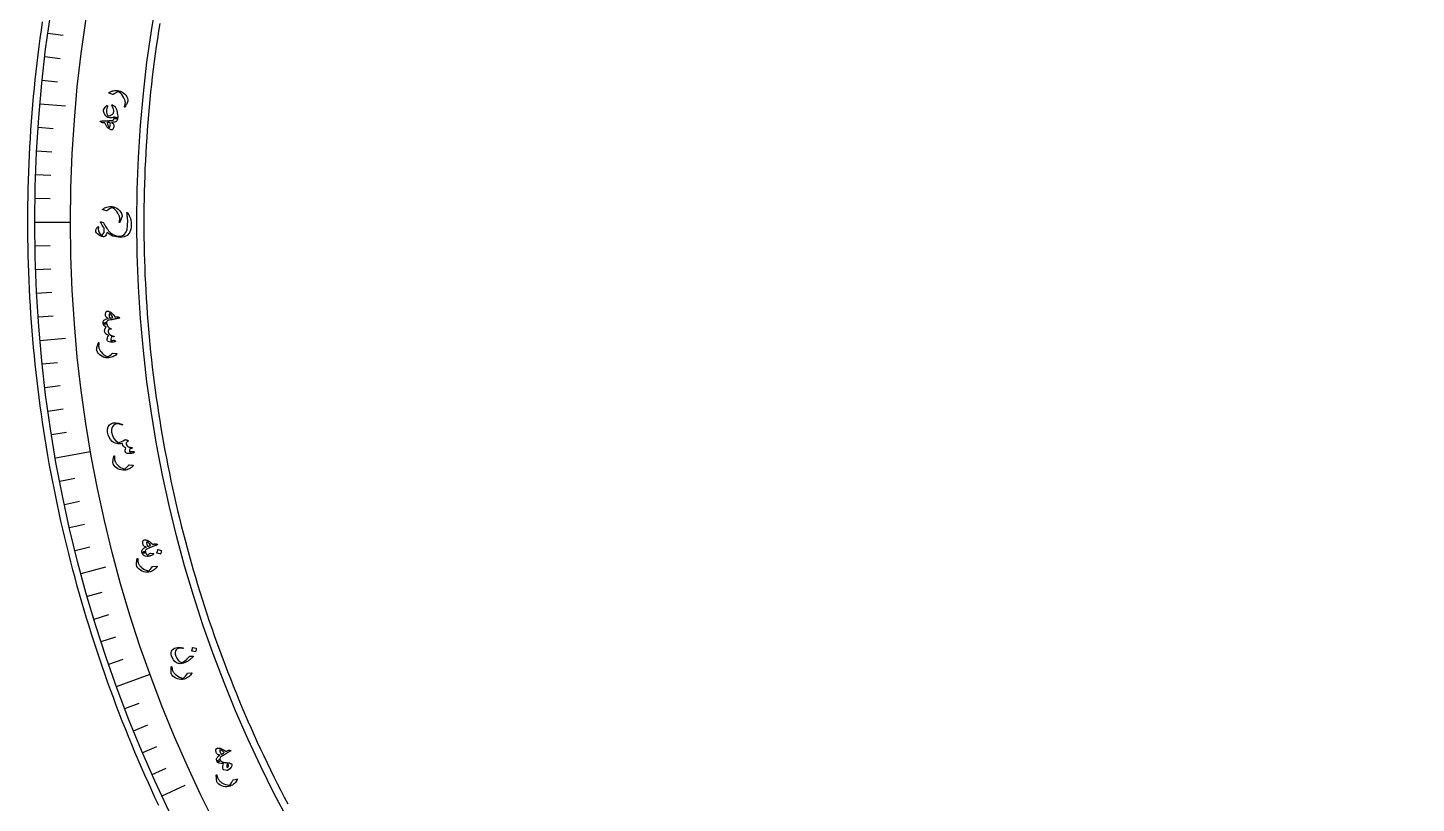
# Model space of a CAD drawing. Header units: millimetres. Extents: x -88 to 88, y -88 to 114.
# Drawn here: x -88 to 1.5, y -37.5 to 12.5 of the extents above; entities that cross this region are included whole.
import ezdxf

# ---------------------------------------------------------------- set-up
doc = ezdxf.new("R2010")
doc.units = ezdxf.units.MM
for name, color, linetype in [('CUT_INNER', 6, 'Continuous'), ('CUT_OUTER', 1, 'Continuous'), ('ENGRAVE', 7, 'Continuous'), ('ENGRAVE_FINE', 8, 'Continuous'), ('TEXT', 5, 'Continuous')]:
    doc.layers.add(name, color=color, linetype=linetype)

msp = doc.modelspace()

# ---------------------------------------------------------------- linework, layer by layer
at = {"layer": 'CUT_INNER'}
msp.add_lwpolyline([(-79.4975, 12.7913), (-79.5745, 12.3032), (-79.6485, 11.8147), (-79.7195, 11.3258), (-79.7875, 10.8364), (-79.8525, 10.3467), (-79.9145, 9.8565), (-79.9734, 9.366), (-80.0294, 8.8751), (-80.0823, 8.3839), (-80.1323, 7.8923), (-80.1792, 7.4005), (-80.2231, 6.9084), (-80.264, 6.416), (-80.3018, 5.9234), (-80.3367, 5.4306), (-80.3685, 4.9375), (-80.3973, 4.4443), (-80.423, 3.9509), (-80.4457, 3.4574), (-80.4654, 2.9637), (-80.4821, 2.4699), (-80.4957, 1.9761), (-80.5064, 1.4821), (-80.5139, 0.9881), (-80.5185, 0.4941), (-80.52, 0), (-80.5185, -0.4941), (-80.5139, -0.9881), (-80.5064, -1.4821), (-80.4957, -1.9761), (-80.4821, -2.4699), (-80.4654, -2.9637), (-80.4457, -3.4574), (-80.423, -3.9509), (-80.3973, -4.4443), (-80.3685, -4.9375), (-80.3367, -5.4306), (-80.3018, -5.9234), (-80.264, -6.416), (-80.2231, -6.9084), (-80.1792, -7.4005), (-80.1323, -7.8923), (-80.0823, -8.3839), (-80.0294, -8.8751), (-79.9734, -9.366), (-79.9145, -9.8565), (-79.8525, -10.3467), (-79.7875, -10.8364), (-79.7195, -11.3258), (-79.6485, -11.8147), (-79.5745, -12.3032), (-79.4975, -12.7913), (-79.4175, -13.2788), (-79.3346, -13.7659), (-79.2486, -14.2524), (-79.1597, -14.7384), (-79.0677, -15.2238), (-78.9728, -15.7087), (-78.875, -16.1929), (-78.7741, -16.6766), (-78.6703, -17.1596), (-78.5635, -17.642), (-78.4538, -18.1238), (-78.3411, -18.6048), (-78.2255, -19.0851), (-78.1069, -19.5648), (-77.9854, -20.0437), (-77.8609, -20.5218), (-77.7336, -20.9991), (-77.6032, -21.4757), (-77.47, -21.9515), (-77.3339, -22.4264), (-77.1948, -22.9005), (-77.0528, -23.3737), (-76.908, -23.8461), (-76.7602, -24.3175), (-76.6095, -24.7881), (-76.456, -25.2577), (-76.2996, -25.7263), (-76.1403, -26.194), (-75.9781, -26.6607), (-75.8131, -27.1264), (-75.6453, -27.591), (-75.4745, -28.0547), (-75.301, -28.5172), (-75.1246, -28.9787), (-74.9454, -29.4392), (-74.7633, -29.8985), (-74.5784, -30.3566), (-74.3908, -30.8137), (-74.2003, -31.2695), (-74.007, -31.7242), (-73.811, -32.1777), (-73.6122, -32.63), (-73.4106, -33.0811), (-73.2062, -33.5309), (-72.9991, -33.9795), (-72.7892, -34.4267), (-72.5766, -34.8727), (-72.3613, -35.3174), (-72.1432, -35.7607), (-71.9224, -36.2027), (-71.6989, -36.6433), (-71.4727, -37.0826), (-71.2439, -37.5204)], dxfattribs=at)
at = {"layer": 'CUT_OUTER'}
msp.add_lwpolyline([(-79.5511, -37.6248), (-79.7804, -37.136), (-80.0068, -36.6458), (-80.2301, -36.1542), (-80.4505, -35.6612), (-80.6678, -35.1669), (-80.882, -34.6713), (-81.0932, -34.1744), (-81.3014, -33.6761), (-81.5065, -33.1767), (-81.7085, -32.6759), (-81.9075, -32.1739), (-82.1034, -31.6708), (-82.2961, -31.1664), (-82.4858, -30.6608), (-82.6724, -30.1541), (-82.8559, -29.6463), (-83.0362, -29.1374), (-83.2134, -28.6273), (-83.3875, -28.1162), (-83.5585, -27.604), (-83.7263, -27.0908), (-83.8909, -26.5765), (-84.0524, -26.0613), (-84.2107, -25.5451), (-84.3659, -25.0279), (-84.5179, -24.5097), (-84.6667, -23.9907), (-84.8123, -23.4707), (-84.9547, -22.9499), (-85.0939, -22.4282), (-85.2299, -21.9056), (-85.3628, -21.3823), (-85.4923, -20.8581), (-85.6187, -20.3331), (-85.7419, -19.8074), (-85.8618, -19.2809), (-85.9785, -18.7537), (-86.0919, -18.2258), (-86.2021, -17.6972), (-86.3091, -17.1679), (-86.4128, -16.638), (-86.5133, -16.1075), (-86.6105, -15.5764), (-86.7044, -15.0446), (-86.7951, -14.5124), (-86.8825, -13.9795), (-86.9667, -13.4462), (-87.0475, -12.9123), (-87.1251, -12.3779), (-87.1994, -11.8431), (-87.2705, -11.3078), (-87.3382, -10.7721), (-87.4027, -10.236), (-87.4638, -9.6996), (-87.5217, -9.1627), (-87.5763, -8.6255), (-87.6275, -8.088), (-87.6755, -7.5502), (-87.7202, -7.0121), (-87.7616, -6.4737), (-87.7996, -5.9351), (-87.8344, -5.3962), (-87.8659, -4.8572), (-87.894, -4.318), (-87.9188, -3.7786), (-87.9404, -3.239), (-87.9586, -2.6994), (-87.9735, -2.1596), (-87.9851, -1.6198), (-87.9934, -1.0799), (-87.9983, -0.54), (-88, 0), (-87.9983, 0.54), (-87.9934, 1.0799), (-87.9851, 1.6198), (-87.9735, 2.1596), (-87.9586, 2.6994), (-87.9404, 3.239), (-87.9188, 3.7786), (-87.894, 4.318), (-87.8659, 4.8572), (-87.8344, 5.3962), (-87.7996, 5.9351), (-87.7616, 6.4737), (-87.7202, 7.0121), (-87.6755, 7.5502), (-87.6275, 8.088), (-87.5763, 8.6255), (-87.5217, 9.1627), (-87.4638, 9.6996), (-87.4027, 10.236), (-87.3382, 10.7721), (-87.2705, 11.3078), (-87.1994, 11.8431), (-87.1251, 12.3779), (-87.0475, 12.9123)], dxfattribs=at)
at = {"layer": 'ENGRAVE'}
for points in [[(-87.218, 7.6306), (-85.5787, 7.4872)], [(-87.5512, 0), (-85.2474, 0)], [(-87.218, -7.6306), (-85.5787, -7.4872)], [(-86.2211, -15.2031), (-83.9523, -14.803)], [(-84.568, -22.6599), (-82.9784, -22.234)], [(-82.2712, -29.9443), (-80.1063, -29.1563)], [(-79.3483, -37.0007), (-77.8569, -36.3053)]]:
    msp.add_lwpolyline(points, dxfattribs=at)
for radius in [87.5512, 85.2474, 80.9688]:
    msp.add_circle((0, 0), radius, dxfattribs=at)
at = {"layer": 'ENGRAVE_FINE'}
for points in [[(-86.6992, 12.1848), (-85.7214, 12.0474)], [(-86.8986, 10.6698), (-85.9186, 10.5495)], [(-87.0716, 9.1516), (-86.0896, 9.0484)], [(-87.3379, 6.1073), (-86.353, 6.0384)], [(-87.4312, 4.5821), (-86.4452, 4.5304)], [(-87.4979, 3.0555), (-86.5111, 3.021)], [(-87.5379, 1.528), (-86.5507, 1.5107)], [(-87.5379, -1.528), (-86.5507, -1.5107)], [(-87.4979, -3.0555), (-86.5111, -3.021)], [(-87.4312, -4.5821), (-86.4452, -4.5304)], [(-87.3379, -6.1073), (-86.353, -6.0384)], [(-87.0716, -9.1516), (-86.0896, -9.0484)], [(-86.8986, -10.6698), (-85.9186, -10.5495)], [(-86.6992, -12.1848), (-85.7214, -12.0474)], [(-86.4733, -13.696), (-85.4981, -13.5416)], [(-85.9426, -16.7056), (-84.9734, -16.5172)], [(-85.638, -18.2029), (-84.6722, -17.9976)], [(-85.3073, -19.6947), (-84.3452, -19.4726)], [(-84.9506, -21.1806), (-83.9925, -20.9417)], [(-84.1596, -24.1324), (-83.2105, -23.8602)], [(-83.7256, -25.5975), (-82.7814, -25.3088)], [(-83.2661, -27.0548), (-82.3271, -26.7497)], [(-82.7813, -28.5039), (-81.8477, -28.1824)], [(-81.7361, -31.3755), (-80.8143, -31.0217)], [(-81.1761, -32.7973), (-80.2606, -32.4274)], [(-80.5913, -34.209), (-79.6824, -33.8232)], [(-79.982, -35.6103), (-79.08, -35.2087)]]:
    msp.add_lwpolyline(points, dxfattribs=at)
at = {"layer": 'TEXT'}
for points in [[(-82.7564, 8.308), (-82.7607, 8.3098), (-82.7641, 8.3118), (-82.7665, 8.3141), (-82.7679, 8.3166), (-82.7679, 8.3235), (-82.7639, 8.3317), (-82.7562, 8.341), (-82.7446, 8.3514), (-82.687, 8.3908), (-82.6217, 8.4232), (-82.5488, 8.4486), (-82.4682, 8.4669), (-82.3822, 8.4788), (-82.2983, 8.4828), (-82.2164, 8.479), (-82.1366, 8.4674), (-82.0332, 8.4349), (-81.9356, 8.3889), (-81.8436, 8.3295), (-81.7573, 8.2567), (-81.6809, 8.1725), (-81.6211, 8.079), (-81.5779, 7.9764), (-81.5512, 7.8645), (-81.5477, 7.8348), (-81.5488, 7.8056), (-81.5545, 7.7769), (-81.5648, 7.7485), (-81.5948, 7.6838), (-81.6224, 7.6254), (-81.6477, 7.5733), (-81.6707, 7.5276), (-81.6914, 7.4883), (-81.7097, 7.4557), (-81.7258, 7.4297), (-81.7395, 7.4104), (-81.7436, 7.4065), (-81.7475, 7.4038), (-81.7514, 7.4023), (-81.7551, 7.402), (-81.7598, 7.4029), (-81.7641, 7.4047), (-81.7681, 7.4073), (-81.7716, 7.4109), (-81.7741, 7.4152), (-81.7751, 7.4204), (-81.7744, 7.4263), (-81.7721, 7.4329), (-81.757, 7.4735), (-81.7441, 7.5123), (-81.7333, 7.5496), (-81.7247, 7.5851), (-81.7182, 7.6194), (-81.7138, 7.6526), (-81.7115, 7.6848), (-81.7112, 7.716), (-81.7133, 7.7473), (-81.7178, 7.7799), (-81.7249, 7.8138), (-81.7344, 7.8491), (-81.7466, 7.8857), (-81.7615, 7.9236), (-81.7793, 7.9629), (-81.7998, 8.0036), (-81.8673, 8.1189), (-81.9429, 8.2195), (-82.0266, 8.3055), (-82.1187, 8.3769), (-82.1262, 8.3816), (-82.1352, 8.3847), (-82.1455, 8.3861), (-82.1573, 8.3857), (-82.2287, 8.3671), (-82.3091, 8.3346), (-82.3987, 8.2881), (-82.4973, 8.2276), (-82.5035, 8.2251), (-82.5089, 8.2238), (-82.5135, 8.2236), (-82.5174, 8.2246)], [(-82.5426, 7.5474), (-82.4015, 7.468), (-82.3877, 7.4582), (-82.3767, 7.4491), (-82.3683, 7.4405), (-82.3627, 7.4324), (-82.34, 7.392), (-82.3192, 7.3491), (-82.3004, 7.3036), (-82.2834, 7.2555), (-82.268, 7.2049), (-82.2538, 7.152), (-82.2409, 7.0968), (-82.2293, 7.0393), (-82.2125, 6.9322), (-82.2043, 6.8381), (-82.2048, 6.7571), (-82.2141, 6.6891), (-82.2281, 6.664), (-82.2532, 6.6487), (-82.2891, 6.6432), (-82.336, 6.6474), (-82.3778, 6.6571), (-82.4083, 6.6686), (-82.4276, 6.682), (-82.4356, 6.6973), (-82.4354, 6.6998), (-82.4352, 6.7022), (-82.435, 6.7046), (-82.4348, 6.7071), (-82.4315, 6.7251), (-82.4294, 6.743), (-82.4286, 6.7606), (-82.429, 6.778), (-82.4755, 6.752), (-82.526, 6.733), (-82.5805, 6.7211), (-82.639, 6.7163), (-82.7426, 6.7233), (-82.8333, 6.7488), (-82.9111, 6.7927), (-82.9759, 6.8552), (-83.0346, 6.9337), (-83.0784, 7.0095), (-83.1073, 7.0826), (-83.1212, 7.1529), (-83.1146, 7.2269), (-83.0799, 7.3083), (-83.0169, 7.3971), (-82.9256, 7.4931), (-82.9118, 7.5037), (-82.8977, 7.508), (-82.8832, 7.506), (-82.8684, 7.4979), (-82.8573, 7.4871), (-82.8519, 7.4747), (-82.8523, 7.4606), (-82.8583, 7.4449), (-82.902, 7.3322), (-82.9242, 7.2171), (-82.9247, 7.0999), (-82.9037, 6.9805), (-82.8881, 6.9326), (-82.8694, 6.8953), (-82.8477, 6.8686), (-82.823, 6.8525), (-82.7904, 6.8464), (-82.7476, 6.8524), (-82.6946, 6.8706), (-82.6313, 6.9008), (-82.5667, 6.9386), (-82.5176, 6.9752), (-82.484, 7.0105), (-82.466, 7.0447), (-82.4517, 7.1213), (-82.4538, 7.1996), (-82.4724, 7.2797), (-82.5075, 7.3616), (-82.5501, 7.437), (-82.5701, 7.4758), (-82.5809, 7.5065), (-82.5826, 7.5289), (-82.5751, 7.543), (-82.5671, 7.5483), (-82.559, 7.5508), (-82.5508, 7.5505), (-82.5426, 7.5474)], [(-83.3151, 6.4727), (-83.3293, 6.4884), (-83.3303, 6.5), (-83.318, 6.5074), (-83.2924, 6.5107), (-83.2771, 6.5112), (-83.2559, 6.5122), (-83.2288, 6.5137), (-83.1958, 6.5156), (-83.1566, 6.5178), (-83.1109, 6.5201), (-83.0587, 6.5225), (-83, 6.525), (-82.9423, 6.5276), (-82.8907, 6.5298), (-82.8451, 6.5317), (-82.8056, 6.5332), (-82.7722, 6.5346), (-82.7452, 6.5356), (-82.7245, 6.5363), (-82.7102, 6.5368), (-82.6198, 6.5423), (-82.5489, 6.5549), (-82.4975, 6.5745), (-82.4656, 6.6012), (-82.4525, 6.6208), (-82.443, 6.645), (-82.4371, 6.6737), (-82.4348, 6.7071), (-82.43, 6.7266), (-82.4191, 6.7409), (-82.4022, 6.7501), (-82.3791, 6.7542), (-82.3518, 6.7542), (-82.3245, 6.751), (-82.297, 6.7447), (-82.2696, 6.7354), (-82.2464, 6.7245), (-82.2294, 6.7131), (-82.2186, 6.7013), (-82.2141, 6.6891), (-82.2199, 6.6253), (-82.2359, 6.5712), (-82.2623, 6.5268), (-82.299, 6.4921), (-82.351, 6.4645), (-82.4182, 6.4436), (-82.5006, 6.4294), (-82.5983, 6.422), (-82.5422, 6.3828), (-82.4988, 6.344), (-82.4679, 6.3057), (-82.4497, 6.2677), (-82.4444, 6.2376), (-82.4441, 6.2027), (-82.4488, 6.1629), (-82.4584, 6.1182), (-82.4727, 6.0715), (-82.4882, 6.0325), (-82.505, 6.0012), (-82.523, 5.9778), (-82.5446, 5.9593), (-82.5665, 5.9477), (-82.5889, 5.9428), (-82.6118, 5.9448), (-82.6399, 5.9525), (-82.6708, 5.9644), (-82.7045, 5.9806), (-82.741, 6.001), (-82.7774, 6.0234), (-82.8064, 6.0428), (-82.8279, 6.0592), (-82.8418, 6.0725), (-82.8976, 6.1453), (-82.9491, 6.2239), (-82.9964, 6.3086), (-83.0394, 6.3992), (-83.0867, 6.3996), (-83.1276, 6.4005), (-83.1619, 6.4017), (-83.1897, 6.4034), (-83.2129, 6.4066), (-83.2334, 6.4123), (-83.2513, 6.4207), (-83.2665, 6.4317)], [(-82.8884, 6.4049), (-82.8647, 6.3134), (-82.8329, 6.235), (-82.7929, 6.1696), (-82.7448, 6.1173), (-82.738, 6.1135), (-82.7315, 6.1132), (-82.7254, 6.1163), (-82.7197, 6.1228), (-82.7068, 6.1476), (-82.6964, 6.1748), (-82.6884, 6.2042), (-82.6828, 6.236), (-82.6797, 6.2702), (-82.679, 6.3067), (-82.6808, 6.3455), (-82.6849, 6.3867), (-82.6864, 6.3932), (-82.6894, 6.4), (-82.694, 6.4073), (-82.7, 6.4151), (-82.7202, 6.4152), (-82.7414, 6.4149), (-82.7635, 6.4142), (-82.7866, 6.4131), (-82.8106, 6.4117), (-82.8356, 6.4098), (-82.8615, 6.4076), (-82.8884, 6.4049)], [(-83.1687, 0.7811), (-83.1732, 0.7825), (-83.1767, 0.7843), (-83.1793, 0.7863), (-83.181, 0.7886), (-83.1815, 0.7956), (-83.1784, 0.804), (-83.1715, 0.814), (-83.1609, 0.8254), (-83.1071, 0.8699), (-83.045, 0.9081), (-82.9747, 0.9399), (-82.8961, 0.9655), (-82.8115, 0.9851), (-82.7283, 0.9967), (-82.6464, 1.0003), (-82.5659, 0.996), (-82.46, 0.973), (-82.3586, 0.936), (-82.2616, 0.8852), (-82.1691, 0.8205), (-82.0854, 0.7435), (-82.0173, 0.6559), (-81.965, 0.5576), (-81.9283, 0.4485), (-81.9221, 0.4193), (-81.9206, 0.3901), (-81.9237, 0.361), (-81.9313, 0.3319), (-81.9553, 0.2647), (-81.9776, 0.204), (-81.9981, 0.1499), (-82.0168, 0.1022), (-82.0339, 0.0612), (-82.0492, 0.0271), (-82.0628, -0.0002), (-82.0747, -0.0207), (-82.0784, -0.025), (-82.0821, -0.028), (-82.0858, -0.0298), (-82.0895, -0.0304), (-82.0943, -0.03), (-82.0987, -0.0286), (-82.1029, -0.0263), (-82.1067, -0.0231), (-82.1096, -0.019), (-82.111, -0.014), (-82.1109, -0.0081), (-82.1092, -0.0012), (-82.0979, 0.0405), (-82.0885, 0.0804), (-82.0812, 0.1184), (-82.0758, 0.1546), (-82.0724, 0.1893), (-82.071, 0.2228), (-82.0716, 0.2551), (-82.0742, 0.2862), (-82.0791, 0.3172), (-82.0866, 0.3492), (-82.0967, 0.3824), (-82.1094, 0.4166), (-82.1248, 0.452), (-82.1431, 0.4884), (-82.1643, 0.5259), (-82.1885, 0.5646), (-82.2661, 0.6733), (-82.3505, 0.7667), (-82.4417, 0.8448), (-82.5398, 0.9075), (-82.5478, 0.9115), (-82.557, 0.9138), (-82.5674, 0.9142), (-82.5791, 0.9128), (-82.6485, 0.8878), (-82.7257, 0.8481), (-82.8107, 0.7937), (-82.9034, 0.7245), (-82.9093, 0.7215), (-82.9146, 0.7197), (-82.9192, 0.7191), (-82.9232, 0.7197)], [(-83.6131, -0.6265), (-83.6238, -0.5876), (-83.6235, -0.5453), (-83.6121, -0.4995), (-83.5896, -0.4502), (-83.5749, -0.4251), (-83.56, -0.402), (-83.5449, -0.3809), (-83.5297, -0.3619), (-83.5145, -0.3448), (-83.4994, -0.3298), (-83.4845, -0.3169), (-83.4696, -0.3059), (-83.4552, -0.2986), (-83.4463, -0.3015), (-83.4429, -0.3146), (-83.4449, -0.338), (-83.454, -0.4861), (-83.4211, -0.6232), (-83.3462, -0.7489), (-83.2295, -0.8632), (-83.2219, -0.8663), (-83.214, -0.8661), (-83.2059, -0.8625), (-83.1975, -0.8554), (-83.1311, -0.7647), (-83.0873, -0.6669), (-83.0662, -0.562), (-83.0678, -0.4498), (-83.0719, -0.4297), (-83.0816, -0.4037), (-83.0968, -0.3719), (-83.1176, -0.3342), (-83.1597, -0.2656), (-83.1968, -0.2049), (-83.2289, -0.1522), (-83.256, -0.1075), (-83.2782, -0.0707), (-83.2955, -0.042), (-83.3078, -0.0213), (-83.3152, -0.0087), (-83.3208, 0.0094), (-83.3158, 0.0192), (-83.2999, 0.0205), (-83.2733, 0.0136), (-83.2035, -0.0131), (-83.1515, -0.0364), (-83.1173, -0.0563), (-83.101, -0.0727), (-83.0769, -0.1235), (-83.0489, -0.1771), (-83.0169, -0.2336), (-82.9812, -0.293), (-82.9415, -0.3552), (-82.8978, -0.4203), (-82.8503, -0.4882), (-82.7989, -0.5589), (-82.6712, -0.7004), (-82.5218, -0.8069), (-82.3508, -0.8785), (-82.1582, -0.9155), (-82.0536, -0.9161), (-81.9566, -0.8986), (-81.8671, -0.863), (-81.7852, -0.8094), (-81.676, -0.6766), (-81.602, -0.4825), (-81.5628, -0.2267), (-81.5578, 0.0908), (-81.5608, 0.1398), (-81.565, 0.1927), (-81.5704, 0.2494), (-81.577, 0.3098), (-81.5849, 0.3739), (-81.5942, 0.4416), (-81.605, 0.5127), (-81.6173, 0.5873), (-81.6186, 0.6002), (-81.6178, 0.6097), (-81.6148, 0.6159), (-81.6097, 0.6187), (-81.5849, 0.6066), (-81.5474, 0.5584), (-81.4971, 0.4741), (-81.4341, 0.354), (-81.3994, 0.2811), (-81.3736, 0.2173), (-81.3567, 0.1626), (-81.3486, 0.1171), (-81.3357, -0.0525), (-81.3337, -0.2063), (-81.3424, -0.3446), (-81.3621, -0.4672), (-81.4483, -0.6991), (-81.5872, -0.8631), (-81.7791, -0.9592), (-82.0245, -0.987), (-82.2828, -0.9623), (-82.511, -0.901), (-82.709, -0.8029), (-82.8768, -0.6677), (-82.9158, -0.7569), (-82.9554, -0.8296), (-82.9957, -0.8857), (-83.0368, -0.9252), (-83.0535, -0.9361), (-83.0717, -0.9435), (-83.0915, -0.9476), (-83.1129, -0.9483), (-83.1705, -0.9405), (-83.2251, -0.928), (-83.2766, -0.9108), (-83.3252, -0.8889), (-83.423, -0.8307), (-83.5036, -0.7675), (-83.567, -0.6994), (-83.6131, -0.6265)], [(-82.0901, -6.1595), (-82.0737, -6.1726), (-82.071, -6.1838), (-82.082, -6.1929), (-82.1068, -6.1999), (-82.1218, -6.2028), (-82.1427, -6.2069), (-82.1692, -6.2125), (-82.2016, -6.2194), (-82.24, -6.2275), (-82.2848, -6.2367), (-82.336, -6.247), (-82.3936, -6.2585), (-82.4502, -6.2698), (-82.5009, -6.2799), (-82.5456, -6.2887), (-82.5845, -6.2964), (-82.6172, -6.3028), (-82.6438, -6.308), (-82.6641, -6.3119), (-82.6781, -6.3146), (-82.7666, -6.3341), (-82.8347, -6.3575), (-82.8824, -6.385), (-82.9097, -6.4165), (-82.9196, -6.438), (-82.9252, -6.4635), (-82.9264, -6.493), (-82.9234, -6.5264), (-82.925, -6.5465), (-82.9335, -6.5625), (-82.9487, -6.5744), (-82.9708, -6.5822), (-82.9978, -6.5865), (-83.0253, -6.5878), (-83.0534, -6.586), (-83.082, -6.5811), (-83.1066, -6.5739), (-83.1252, -6.5653), (-83.1377, -6.5553), (-83.1442, -6.5438), (-83.1486, -6.4792), (-83.1413, -6.4226), (-83.1222, -6.3741), (-83.0913, -6.3338), (-83.0442, -6.2983), (-82.981, -6.2672), (-82.9017, -6.2405), (-82.8064, -6.2182), (-82.8677, -6.1879), (-82.9165, -6.1559), (-82.9528, -6.1224), (-82.9765, -6.0874), (-82.9862, -6.0582), (-82.9916, -6.0235), (-82.9929, -5.9832), (-82.9898, -5.9373), (-82.9825, -5.8887), (-82.9728, -5.8477), (-82.9606, -5.8142), (-82.9461, -5.7883), (-82.9274, -5.7669), (-82.9073, -5.7522), (-82.8858, -5.7442), (-82.8629, -5.7429), (-82.8339, -5.7466), (-82.8017, -5.7541), (-82.766, -5.7654), (-82.7271, -5.7804), (-82.6878, -5.7974), (-82.6563, -5.8124), (-82.6328, -5.8255), (-82.617, -5.8367), (-82.5514, -5.9004), (-82.489, -5.9704), (-82.4298, -6.0466), (-82.3737, -6.1292), (-82.3269, -6.1224), (-82.2864, -6.1171), (-82.2523, -6.1132), (-82.2245, -6.1107), (-82.2011, -6.1103), (-82.1799, -6.1129), (-82.161, -6.1184), (-82.1444, -6.1268)], [(-82.5221, -6.1574), (-82.5593, -6.0709), (-82.6023, -5.9983), (-82.6515, -5.9396), (-82.7066, -5.8949), (-82.7139, -5.8922), (-82.7204, -5.8928), (-82.7259, -5.8967), (-82.7307, -5.904), (-82.7398, -5.9304), (-82.7462, -5.9588), (-82.7498, -5.9891), (-82.7506, -6.0214), (-82.7486, -6.0557), (-82.7439, -6.0919), (-82.7364, -6.1301), (-82.726, -6.1702), (-82.7236, -6.1763), (-82.7196, -6.1827), (-82.714, -6.1892), (-82.7068, -6.1959), (-82.6869, -6.1929), (-82.666, -6.1894), (-82.6442, -6.1854), (-82.6216, -6.1809), (-82.5981, -6.1758), (-82.5736, -6.1702), (-82.5483, -6.1641), (-82.5221, -6.1574)], [(-82.343, -7.6746), (-82.3388, -7.6796), (-82.3395, -7.6859), (-82.3449, -7.6937), (-82.3552, -7.7028), (-82.3731, -7.7133), (-82.3991, -7.7223), (-82.4333, -7.73), (-82.4756, -7.7363), (-82.524, -7.7416), (-82.5714, -7.7434), (-82.6179, -7.7418), (-82.6635, -7.7366), (-82.753, -7.7174), (-82.8183, -7.6928), (-82.8594, -7.6629), (-82.8763, -7.6275), (-82.8792, -7.5405), (-82.8639, -7.4584), (-82.8305, -7.3813), (-82.779, -7.3091), (-82.8736, -7.2709), (-82.949, -7.2224), (-83.0052, -7.1634), (-83.0422, -7.094), (-83.0554, -7.0189), (-83.0428, -6.9408), (-83.0045, -6.8596), (-82.9404, -6.7755), (-83.0261, -6.7186), (-83.0886, -6.661), (-83.1279, -6.6027), (-83.1442, -6.5438), (-83.1384, -6.5313), (-83.119, -6.5183), (-83.0861, -6.5048), (-83.0397, -6.491), (-82.9934, -6.4836), (-82.9585, -6.4871), (-82.9352, -6.5014), (-82.9234, -6.5264), (-82.8887, -6.6379), (-82.8309, -6.7331), (-82.7499, -6.8121), (-82.6458, -6.8749), (-82.6401, -6.8782), (-82.6359, -6.8821), (-82.6332, -6.8863), (-82.6321, -6.891), (-82.6322, -6.8969), (-82.6336, -6.9022), (-82.6363, -6.9071), (-82.6402, -6.9114), (-82.6532, -6.9148), (-82.6761, -6.9113), (-82.7087, -6.9009), (-82.7512, -6.8836), (-82.7804, -6.9134), (-82.8, -6.9576), (-82.81, -7.0161), (-82.8105, -7.089), (-82.7838, -7.1775), (-82.7155, -7.2509), (-82.6056, -7.309), (-82.454, -7.3519), (-82.4462, -7.354), (-82.4406, -7.3568), (-82.437, -7.3605), (-82.4355, -7.365), (-82.4355, -7.3719), (-82.4368, -7.3781), (-82.4394, -7.3834), (-82.4433, -7.3879), (-82.4492, -7.3915), (-82.4552, -7.3939), (-82.4612, -7.3951), (-82.4674, -7.395), (-82.5726, -7.3797), (-82.5954, -7.4106), (-82.6147, -7.4471), (-82.6304, -7.4892), (-82.6424, -7.5368), (-82.6489, -7.5827), (-82.648, -7.617), (-82.6399, -7.6399), (-82.6245, -7.6513), (-82.6023, -7.6535), (-82.5716, -7.6483), (-82.5323, -7.6359), (-82.4844, -7.6162), (-82.4702, -7.6175), (-82.4419, -7.6277), (-82.3995, -7.6467), (-82.343, -7.6746)], [(-82.2788, -8.4796), (-82.2743, -8.4805), (-82.2706, -8.4818), (-82.2678, -8.4835), (-82.2658, -8.4856), (-82.2645, -8.4924), (-82.2667, -8.5011), (-82.2724, -8.5117), (-82.2816, -8.5243), (-82.3301, -8.5744), (-82.3874, -8.6192), (-82.4536, -8.6589), (-82.5287, -8.6935), (-82.6104, -8.7228), (-82.6917, -8.7441), (-82.7726, -8.7573), (-82.8531, -8.7624), (-82.961, -8.7517), (-83.066, -8.7264), (-83.1683, -8.6863), (-83.2677, -8.6314), (-83.3597, -8.5628), (-83.4371, -8.4814), (-83.5, -8.387), (-83.5482, -8.2798), (-83.5575, -8.2507), (-83.5621, -8.2211), (-83.5621, -8.191), (-83.5575, -8.1606), (-83.5405, -8.0897), (-83.5245, -8.0257), (-83.5095, -7.9685), (-83.4955, -7.9182), (-83.4826, -7.8749), (-83.4706, -7.8387), (-83.4596, -7.8096), (-83.4497, -7.7877), (-83.4464, -7.783), (-83.4431, -7.7796), (-83.4396, -7.7774), (-83.4359, -7.7764), (-83.4311, -7.7765), (-83.4266, -7.7774), (-83.4222, -7.7794), (-83.4181, -7.7823), (-83.4148, -7.7862), (-83.4129, -7.7911), (-83.4125, -7.7972), (-83.4136, -7.8043), (-83.4208, -7.8478), (-83.4263, -7.8892), (-83.4299, -7.9285), (-83.4317, -7.9659), (-83.4316, -8.0015), (-83.4296, -8.0356), (-83.4258, -8.0683), (-83.42, -8.0997), (-83.412, -8.1306), (-83.4012, -8.1625), (-83.3877, -8.1951), (-83.3715, -8.2286), (-83.3525, -8.2628), (-83.3304, -8.2978), (-83.3052, -8.3336), (-83.277, -8.3702), (-83.1879, -8.4718), (-83.0936, -8.5567), (-82.994, -8.625), (-82.8893, -8.6767), (-82.881, -8.6799), (-82.8716, -8.6811), (-82.8611, -8.6803), (-82.8497, -8.6775), (-82.7837, -8.6446), (-82.7115, -8.5961), (-82.6333, -8.5322), (-82.5488, -8.4529), (-82.5433, -8.4493), (-82.5383, -8.4469), (-82.5337, -8.4458), (-82.5297, -8.446)], [(-81.1691, -14.8033), (-81.1577, -14.8056), (-81.1491, -14.8096), (-81.1434, -14.8154), (-81.1404, -14.8229), (-81.1398, -14.8332), (-81.1419, -14.8425), (-81.1466, -14.8507), (-81.1541, -14.8578), (-81.1818, -14.877), (-81.2176, -14.8937), (-81.2613, -14.9078), (-81.313, -14.9193), (-81.399, -14.9296), (-81.4827, -14.9286), (-81.5641, -14.9161), (-81.6432, -14.8922), (-81.6629, -14.8827), (-81.6789, -14.8712), (-81.6912, -14.8578), (-81.6998, -14.8425), (-81.7143, -14.7839), (-81.7154, -14.7182), (-81.703, -14.6454), (-81.6771, -14.5656), (-81.7721, -14.5192), (-81.8408, -14.4564), (-81.8833, -14.3773), (-81.8995, -14.282), (-81.9512, -14.2878), (-82.0012, -14.2919), (-82.0494, -14.2943), (-82.0959, -14.2949), (-82.141, -14.2939), (-82.1849, -14.2913), (-82.2277, -14.287), (-82.2694, -14.2811), (-82.3458, -14.2639), (-82.4185, -14.2352), (-82.4875, -14.1952), (-82.5529, -14.1437), (-82.6712, -14.0171), (-82.7628, -13.8771), (-82.8276, -13.724), (-82.8656, -13.5577), (-82.871, -13.3644), (-82.8286, -13.2043), (-82.7386, -13.0775), (-82.6012, -12.984), (-82.5492, -12.9661), (-82.4862, -12.9546), (-82.4123, -12.9496), (-82.3273, -12.951), (-82.2331, -12.9598), (-82.1338, -12.9773), (-82.0293, -13.0037), (-81.9197, -13.0388), (-81.9127, -13.0419), (-81.9073, -13.0462), (-81.9037, -13.0517), (-81.9017, -13.0584), (-81.9012, -13.0653), (-81.9021, -13.0715), (-81.9043, -13.077), (-81.9079, -13.0818), (-81.9137, -13.0855), (-81.9201, -13.0875), (-81.927, -13.0877), (-81.9346, -13.0861), (-82.08, -13.0425), (-82.1978, -13.0181), (-82.2878, -13.0129), (-82.3502, -13.0272), (-82.4794, -13.111), (-82.5649, -13.2244), (-82.6065, -13.3675), (-82.6041, -13.5401), (-82.5503, -13.7732), (-82.4576, -13.9625), (-82.3265, -14.1077), (-82.157, -14.2089), (-82.0598, -14.1916), (-81.9598, -14.1579), (-81.857, -14.1078), (-81.7514, -14.0413), (-81.7409, -14.0334), (-81.7311, -14.0285), (-81.7221, -14.0265), (-81.7138, -14.0274), (-81.6845, -14.0358), (-81.657, -14.0438), (-81.6312, -14.0516), (-81.6072, -14.059), (-81.5853, -14.0661), (-81.5658, -14.073), (-81.5486, -14.0797), (-81.5339, -14.0862), (-81.5274, -14.0902), (-81.5242, -14.0951), (-81.5243, -14.1009), (-81.5277, -14.1075), (-81.5305, -14.1111), (-81.5349, -14.1163), (-81.5409, -14.1229), (-81.5486, -14.1311), (-81.5579, -14.1405), (-81.5689, -14.1508), (-81.5816, -14.1621), (-81.596, -14.1742), (-81.6236, -14.1987), (-81.6433, -14.2186), (-81.6549, -14.2341), (-81.6587, -14.245), (-81.6529, -14.3089), (-81.6311, -14.37), (-81.5932, -14.4283), (-81.5392, -14.4836), (-81.5067, -14.5014), (-81.456, -14.5156), (-81.3872, -14.5262), (-81.3003, -14.5333), (-81.2921, -14.534), (-81.2847, -14.5367), (-81.2783, -14.5415), (-81.2727, -14.5482), (-81.2687, -14.5548), (-81.2665, -14.5615), (-81.2663, -14.5681), (-81.2679, -14.5748), (-81.2814, -14.5867), (-81.3092, -14.5953), (-81.3514, -14.6005), (-81.408, -14.6024), (-81.4292, -14.6565), (-81.4395, -14.7122), (-81.4388, -14.7693), (-81.4272, -14.8279), (-81.4097, -14.8239), (-81.3957, -14.819), (-81.3854, -14.8133), (-81.3786, -14.8066), (-81.3724, -14.7992), (-81.3658, -14.7943), (-81.3588, -14.7917), (-81.3513, -14.7916)], [(-81.2163, -15.6726), (-81.2116, -15.6731), (-81.2078, -15.6741), (-81.2049, -15.6756), (-81.2028, -15.6775), (-81.2009, -15.6842), (-81.2023, -15.693), (-81.207, -15.7041), (-81.2151, -15.7174), (-81.259, -15.7715), (-81.3122, -15.8213), (-81.3746, -15.8666), (-81.4464, -15.9076), (-81.5252, -15.944), (-81.6043, -15.9724), (-81.6837, -15.9926), (-81.7635, -16.0048), (-81.8718, -16.0036), (-81.9787, -15.9876), (-82.0841, -15.9566), (-82.188, -15.9107), (-82.2856, -15.8505), (-82.3699, -15.7761), (-82.4408, -15.6876), (-82.4983, -15.5851), (-82.51, -15.5569), (-82.5172, -15.5278), (-82.5199, -15.4979), (-82.518, -15.4671), (-82.5073, -15.395), (-82.497, -15.3299), (-82.4871, -15.2716), (-82.4775, -15.2203), (-82.4684, -15.176), (-82.4597, -15.1389), (-82.4513, -15.109), (-82.4434, -15.0862), (-82.4405, -15.0813), (-82.4374, -15.0776), (-82.4341, -15.0751), (-82.4306, -15.0738), (-82.4259, -15.0734), (-82.4212, -15.074), (-82.4167, -15.0755), (-82.4123, -15.078), (-82.4087, -15.0816), (-82.4064, -15.0864), (-82.4055, -15.0924), (-82.4059, -15.0996), (-82.4093, -15.1435), (-82.4111, -15.1852), (-82.4112, -15.2248), (-82.4097, -15.2621), (-82.4065, -15.2976), (-82.4016, -15.3314), (-82.3949, -15.3637), (-82.3864, -15.3944), (-82.3757, -15.4245), (-82.3621, -15.4553), (-82.3459, -15.4866), (-82.3268, -15.5185), (-82.3048, -15.551), (-82.2797, -15.5839), (-82.2515, -15.6174), (-82.2202, -15.6513), (-82.1225, -15.7447), (-82.0211, -15.821), (-81.9159, -15.8803), (-81.8071, -15.9226), (-81.7985, -15.925), (-81.789, -15.9254), (-81.7787, -15.9237), (-81.7675, -15.9199), (-81.7046, -15.8813), (-81.637, -15.8267), (-81.5647, -15.7561), (-81.4875, -15.6698), (-81.4823, -15.6656), (-81.4775, -15.6628), (-81.4731, -15.6614), (-81.4691, -15.6612)], [(-79.6582, -20.7678), (-79.6396, -20.7778), (-79.635, -20.7882), (-79.6442, -20.7992), (-79.6673, -20.8106), (-79.6816, -20.816), (-79.7014, -20.8239), (-79.7265, -20.8341), (-79.7571, -20.8466), (-79.7935, -20.8615), (-79.8359, -20.8786), (-79.8844, -20.898), (-79.939, -20.9195), (-79.9927, -20.9408), (-80.0407, -20.9598), (-80.0832, -20.9765), (-80.12, -20.991), (-80.1511, -21.0032), (-80.1763, -21.0131), (-80.1955, -21.0206), (-80.2089, -21.0258), (-80.2924, -21.0607), (-80.3552, -21.096), (-80.3972, -21.1316), (-80.4185, -21.1674), (-80.4244, -21.1904), (-80.4253, -21.2164), (-80.4212, -21.2457), (-80.4122, -21.2781), (-80.4102, -21.2981), (-80.4157, -21.3154), (-80.4286, -21.3298), (-80.4489, -21.3414), (-80.4746, -21.3505), (-80.5015, -21.3567), (-80.5294, -21.3599), (-80.5585, -21.3603), (-80.584, -21.3576), (-80.6038, -21.3525), (-80.6179, -21.3448), (-80.6263, -21.3347), (-80.6423, -21.2719), (-80.6452, -21.215), (-80.6351, -21.1639), (-80.612, -21.1186), (-80.572, -21.0753), (-80.5153, -21.0333), (-80.4421, -20.9929), (-80.3523, -20.9538), (-80.4181, -20.935), (-80.4718, -20.9123), (-80.5135, -20.8859), (-80.5431, -20.8556), (-80.5579, -20.8287), (-80.5695, -20.7955), (-80.5779, -20.7561), (-80.5831, -20.7104), (-80.5846, -20.6613), (-80.5824, -20.6191), (-80.5765, -20.584), (-80.5668, -20.5559), (-80.5522, -20.5315), (-80.5351, -20.5135), (-80.5154, -20.5018), (-80.4931, -20.4964), (-80.4639, -20.4949), (-80.4308, -20.4964), (-80.3938, -20.5011), (-80.3527, -20.5089), (-80.3111, -20.5186), (-80.2774, -20.5278), (-80.2519, -20.5364), (-80.2344, -20.5447), (-80.1584, -20.5956), (-80.0845, -20.6532), (-80.0126, -20.7176), (-79.9426, -20.7887), (-79.8977, -20.7737), (-79.8589, -20.7613), (-79.826, -20.7513), (-79.7992, -20.7438), (-79.7762, -20.7393), (-79.7549, -20.738), (-79.7353, -20.74), (-79.7174, -20.7453)], [(-80.0864, -21.3445), (-79.9213, -21.3716), (-79.9024, -21.3771), (-79.8939, -21.3859), (-79.8955, -21.3981), (-79.9075, -21.4137), (-79.9467, -21.4471), (-79.9891, -21.4763), (-80.0347, -21.5012), (-80.0835, -21.522), (-80.1359, -21.5385), (-80.1921, -21.5505), (-80.2522, -21.5582), (-80.3163, -21.5616), (-80.4288, -21.5494), (-80.518, -21.5075), (-80.5839, -21.436), (-80.6263, -21.3347), (-80.6219, -21.3206), (-80.6025, -21.3022), (-80.5679, -21.2795), (-80.5182, -21.2525), (-80.4908, -21.2412), (-80.4673, -21.2358), (-80.4476, -21.2362), (-80.4318, -21.2424), (-80.4247, -21.2488), (-80.4191, -21.2569), (-80.4149, -21.2667), (-80.4122, -21.2781), (-80.3926, -21.3436), (-80.364, -21.3974), (-80.3263, -21.4396), (-80.2796, -21.47), (-80.2763, -21.4711), (-80.2725, -21.4707), (-80.268, -21.4688), (-80.263, -21.4656), (-80.2319, -21.4472), (-80.2014, -21.4242), (-80.1715, -21.3967), (-80.1422, -21.3645), (-80.1308, -21.3535), (-80.1177, -21.3465), (-80.1029, -21.3435), (-80.0864, -21.3445)], [(-80.0836, -20.8432), (-80.1356, -20.7647), (-80.191, -20.701), (-80.2498, -20.652), (-80.3121, -20.6179), (-80.3198, -20.6165), (-80.326, -20.6183), (-80.3308, -20.6232), (-80.3341, -20.6312), (-80.3384, -20.6588), (-80.3396, -20.6878), (-80.3377, -20.7183), (-80.3327, -20.7503), (-80.3246, -20.7836), (-80.3135, -20.8184), (-80.2992, -20.8546), (-80.2819, -20.8922), (-80.2784, -20.8978), (-80.2733, -20.9033), (-80.2666, -20.9088), (-80.2584, -20.9141), (-80.2393, -20.9076), (-80.2194, -20.9004), (-80.1987, -20.8926), (-80.1772, -20.884), (-80.155, -20.8748), (-80.132, -20.8649), (-80.1082, -20.8544), (-80.0836, -20.8432)], [(-79.3982, -21.1838), (-79.3945, -21.186), (-79.3916, -21.1896), (-79.3896, -21.1948), (-79.3885, -21.2014), (-79.3949, -21.2522), (-79.4063, -21.3015), (-79.4224, -21.3492), (-79.4434, -21.3955), (-79.4472, -21.4004), (-79.4515, -21.4033), (-79.4564, -21.4042), (-79.4618, -21.403), (-79.6723, -21.3405), (-79.6777, -21.3375), (-79.6801, -21.3325), (-79.6796, -21.3254), (-79.6762, -21.3162), (-79.6732, -21.3083), (-79.6689, -21.2959), (-79.6632, -21.279), (-79.6562, -21.2577), (-79.6479, -21.2316), (-79.6383, -21.2004), (-79.6276, -21.1642), (-79.6156, -21.1229), (-79.6133, -21.1173), (-79.6104, -21.1139), (-79.6068, -21.113), (-79.6026, -21.1144)], [(-79.6821, -22.1918), (-79.6774, -22.1919), (-79.6736, -22.1926), (-79.6705, -22.1938), (-79.6683, -22.1956), (-79.6658, -22.2021), (-79.6665, -22.211), (-79.6703, -22.2224), (-79.6773, -22.2363), (-79.7167, -22.2939), (-79.7657, -22.3477), (-79.8242, -22.398), (-79.8925, -22.4447), (-79.968, -22.4873), (-80.0446, -22.522), (-80.1221, -22.5486), (-80.2006, -22.5672), (-80.3087, -22.5748), (-80.4166, -22.5674), (-80.5241, -22.5451), (-80.6313, -22.5077), (-80.7335, -22.4556), (-80.8236, -22.3883), (-80.9014, -22.3058), (-80.967, -22.2083), (-80.981, -22.1811), (-80.9905, -22.1527), (-80.9956, -22.1231), (-80.9962, -22.0923), (-80.9914, -22.0196), (-80.9863, -21.9538), (-80.9812, -21.8949), (-80.9758, -21.843), (-80.9703, -21.7981), (-80.9646, -21.7604), (-80.9587, -21.7299), (-80.9526, -21.7066), (-80.9502, -21.7015), (-80.9474, -21.6975), (-80.9443, -21.6948), (-80.9409, -21.6932), (-80.9362, -21.6924), (-80.9315, -21.6926), (-80.9269, -21.6938), (-80.9224, -21.6959), (-80.9184, -21.6992), (-80.9158, -21.7038), (-80.9144, -21.7097), (-80.9142, -21.7169), (-80.9141, -21.761), (-80.9125, -21.8027), (-80.9094, -21.8421), (-80.9049, -21.8792), (-80.8988, -21.9143), (-80.8911, -21.9476), (-80.8818, -21.9793), (-80.8709, -22.0091), (-80.8578, -22.0383), (-80.8418, -22.0679), (-80.823, -22.0978), (-80.8014, -22.1281), (-80.7769, -22.1586), (-80.7492, -22.1894), (-80.7184, -22.2205), (-80.6845, -22.2518), (-80.5795, -22.3369), (-80.4722, -22.4048), (-80.3626, -22.4554), (-80.2507, -22.4888), (-80.242, -22.4905), (-80.2325, -22.4901), (-80.2223, -22.4876), (-80.2115, -22.4829), (-80.152, -22.4393), (-80.089, -22.3794), (-80.0226, -22.3033), (-79.9527, -22.2109), (-79.9479, -22.2064), (-79.9433, -22.2032), (-79.939, -22.2014), (-79.935, -22.2009)], [(-77.3473, -28.0287), (-77.3794, -28.0621), (-77.4134, -28.0956), (-77.4493, -28.1291), (-77.4872, -28.1627), (-77.5274, -28.1962), (-77.5703, -28.2294), (-77.616, -28.2623), (-77.6643, -28.2949), (-77.7131, -28.3256), (-77.7625, -28.3535), (-77.8123, -28.3787), (-77.8627, -28.4012), (-77.9137, -28.4209), (-77.9655, -28.438), (-78.0181, -28.4525), (-78.0715, -28.4642), (-78.1291, -28.4724), (-78.1841, -28.4751), (-78.2366, -28.4722), (-78.2865, -28.4637), (-78.4097, -28.4178), (-78.5197, -28.3383), (-78.6165, -28.2252), (-78.6999, -28.0785), (-78.743, -27.9661), (-78.7633, -27.8615), (-78.7607, -27.7647), (-78.7355, -27.6757), (-78.6896, -27.5994), (-78.6267, -27.536), (-78.547, -27.4853), (-78.4504, -27.4474), (-78.3421, -27.4244), (-78.2327, -27.4175), (-78.1222, -27.4268), (-78.0106, -27.4521), (-77.9969, -27.4576), (-77.988, -27.4643), (-77.9838, -27.4725), (-77.9844, -27.4819), (-77.989, -27.4922), (-77.9984, -27.4979), (-78.0126, -27.4992), (-78.0317, -27.496), (-78.1669, -27.4791), (-78.2807, -27.4871), (-78.3729, -27.5202), (-78.4436, -27.5784), (-78.4895, -27.6555), (-78.5089, -27.7486), (-78.5016, -27.8576), (-78.4676, -27.9825), (-78.4008, -28.1241), (-78.3154, -28.2409), (-78.2117, -28.3329), (-78.0897, -28.4), (-78.0859, -28.4009), (-78.0809, -28.4007), (-78.0746, -28.3995), (-78.0672, -28.3971), (-78.0104, -28.3727), (-77.9474, -28.3358), (-77.878, -28.2866), (-77.8024, -28.225), (-77.7649, -28.1921), (-77.7303, -28.161), (-77.6985, -28.1315), (-77.6696, -28.1038), (-77.6436, -28.0776), (-77.6209, -28.053), (-77.6014, -28.0298), (-77.5851, -28.0081), (-77.5763, -27.9975), (-77.5674, -27.9901), (-77.5583, -27.9858), (-77.549, -27.9847), (-77.3528, -27.9918), (-77.3405, -27.9946), (-77.3355, -28.0017), (-77.3378, -28.0131), (-77.3473, -28.0287)], [(-77.1522, -27.4798), (-77.1483, -27.4817), (-77.1451, -27.4851), (-77.1427, -27.49), (-77.1411, -27.4965), (-77.1434, -27.5475), (-77.1508, -27.5974), (-77.163, -27.6462), (-77.1803, -27.6939), (-77.1836, -27.6991), (-77.1877, -27.7023), (-77.1925, -27.7036), (-77.198, -27.7028), (-77.4127, -27.6581), (-77.4183, -27.6555), (-77.4212, -27.6507), (-77.4213, -27.6436), (-77.4186, -27.6343), (-77.4162, -27.6261), (-77.4129, -27.6135), (-77.4086, -27.5962), (-77.4033, -27.5744), (-77.3971, -27.5478), (-77.3901, -27.5161), (-77.3823, -27.4792), (-77.3737, -27.4372), (-77.3719, -27.4314), (-77.3692, -27.4278), (-77.3657, -27.4266), (-77.3614, -27.4277)], [(-77.4434, -29.0555), (-77.4388, -29.0553), (-77.4349, -29.0556), (-77.4317, -29.0566), (-77.4293, -29.0581), (-77.4263, -29.0644), (-77.4262, -29.0733), (-77.4291, -29.0851), (-77.4348, -29.0995), (-77.469, -29.1602), (-77.5131, -29.2182), (-77.5671, -29.2734), (-77.631, -29.3258), (-77.7025, -29.3749), (-77.7758, -29.4161), (-77.8507, -29.4494), (-77.9273, -29.4747), (-78.0343, -29.4917), (-78.1424, -29.4938), (-78.2514, -29.4809), (-78.3615, -29.4531), (-78.4679, -29.41), (-78.5634, -29.3508), (-78.6482, -29.2755), (-78.722, -29.184), (-78.7383, -29.1582), (-78.7503, -29.1307), (-78.7579, -29.1017), (-78.7612, -29.071), (-78.7627, -28.9982), (-78.7635, -28.9322), (-78.7635, -28.8731), (-78.7627, -28.8209), (-78.7611, -28.7757), (-78.7587, -28.7376), (-78.7555, -28.7067), (-78.7514, -28.683), (-78.7494, -28.6777), (-78.747, -28.6735), (-78.7442, -28.6705), (-78.741, -28.6686), (-78.7363, -28.6674), (-78.7316, -28.6672), (-78.7269, -28.668), (-78.7222, -28.6697), (-78.718, -28.6727), (-78.715, -28.677), (-78.713, -28.6828), (-78.7122, -28.6899), (-78.7083, -28.7338), (-78.703, -28.7752), (-78.6966, -28.8142), (-78.6888, -28.8508), (-78.6797, -28.8852), (-78.6691, -28.9177), (-78.6571, -28.9484), (-78.6436, -28.9773), (-78.628, -29.0052), (-78.6095, -29.0333), (-78.5882, -29.0614), (-78.5641, -29.0897), (-78.5369, -29.118), (-78.5067, -29.1463), (-78.4733, -29.1745), (-78.4368, -29.2028), (-78.3248, -29.2784), (-78.212, -29.3366), (-78.0984, -29.3775), (-77.984, -29.401), (-77.9751, -29.4019), (-77.9657, -29.4007), (-77.9558, -29.3973), (-77.9454, -29.3917), (-77.89, -29.3431), (-77.8325, -29.2779), (-77.7729, -29.1963), (-77.7113, -29.0982), (-77.7069, -29.0933), (-77.7027, -29.0897), (-77.6986, -29.0875), (-77.6946, -29.0867)], [(-74.9426, -34.0636), (-74.9226, -34.0703), (-74.9163, -34.0798), (-74.9235, -34.0922), (-74.9443, -34.1074), (-74.9575, -34.1152), (-74.9756, -34.1263), (-74.9986, -34.1406), (-75.0266, -34.1583), (-75.0599, -34.1791), (-75.0988, -34.2032), (-75.1433, -34.2306), (-75.1934, -34.2611), (-75.2427, -34.2912), (-75.2868, -34.3182), (-75.3257, -34.3419), (-75.3595, -34.3625), (-75.3881, -34.3798), (-75.4112, -34.3938), (-75.4289, -34.4045), (-75.4412, -34.4119), (-75.5175, -34.4606), (-75.5734, -34.506), (-75.6087, -34.5483), (-75.6235, -34.5873), (-75.6254, -34.6109), (-75.6218, -34.6367), (-75.6129, -34.6648), (-75.5984, -34.6952), (-75.593, -34.7146), (-75.5955, -34.7326), (-75.6057, -34.749), (-75.6237, -34.7639), (-75.6476, -34.7772), (-75.673, -34.7879), (-75.7, -34.7959), (-75.7285, -34.8012), (-75.7541, -34.8029), (-75.7745, -34.8012), (-75.7897, -34.7961), (-75.7997, -34.7876), (-75.8262, -34.7284), (-75.8388, -34.6728), (-75.8375, -34.6207), (-75.8225, -34.5722), (-75.7905, -34.5227), (-75.7418, -34.4717), (-75.6766, -34.4193), (-75.5948, -34.3655), (-75.6628, -34.3582), (-75.7196, -34.345), (-75.7652, -34.3261), (-75.7996, -34.3013), (-75.8187, -34.2773), (-75.8358, -34.2466), (-75.8508, -34.2091), (-75.8638, -34.1651), (-75.8736, -34.1169), (-75.8786, -34.075), (-75.8788, -34.0394), (-75.8741, -34.01), (-75.8639, -33.9835), (-75.8501, -33.9628), (-75.8326, -33.9479), (-75.8116, -33.9388), (-75.7831, -33.9323), (-75.7503, -33.9282), (-75.7129, -33.9265), (-75.6712, -33.9272), (-75.6284, -33.9296), (-75.5937, -33.9329), (-75.5671, -33.9371), (-75.5484, -33.9422), (-75.4649, -33.9794), (-75.3822, -34.0235), (-75.3004, -34.0747), (-75.2193, -34.1329), (-75.1776, -34.1104), (-75.1414, -34.0915), (-75.1108, -34.0761), (-75.0856, -34.0641), (-75.0637, -34.0557), (-75.043, -34.0509), (-75.0233, -34.0495), (-75.0048, -34.0516)], [(-74.8484, -34.9795), (-74.8406, -35.0606), (-74.8835, -35.151), (-74.977, -35.2507), (-75.1212, -35.3599), (-75.1322, -35.3666), (-75.1427, -35.3706), (-75.1527, -35.3721), (-75.1622, -35.371), (-75.3736, -35.3203), (-75.3869, -35.3162), (-75.3973, -35.3089), (-75.4047, -35.2986), (-75.4091, -35.2851), (-75.4198, -35.1882), (-75.4201, -35.0927), (-75.4102, -34.9987), (-75.3901, -34.9061), (-75.5437, -34.91), (-75.6632, -34.8915), (-75.7486, -34.8507), (-75.7997, -34.7876), (-75.8005, -34.7782), (-75.7955, -34.7659), (-75.7847, -34.7506), (-75.7682, -34.7323), (-75.7236, -34.6954), (-75.685, -34.6717), (-75.6525, -34.6614), (-75.6261, -34.6644), (-75.6178, -34.6695), (-75.6105, -34.6763), (-75.604, -34.6849), (-75.5984, -34.6952), (-75.5663, -34.7422), (-75.5196, -34.7812), (-75.4583, -34.812), (-75.3825, -34.8347), (-75.3415, -34.841), (-75.2758, -34.8484), (-75.1851, -34.8567), (-75.0696, -34.866), (-74.9903, -34.8782), (-74.927, -34.9011), (-74.8797, -34.9349), (-74.8484, -34.9795)], [(-75.3489, -34.2106), (-75.4135, -34.1421), (-75.479, -34.0888), (-75.5453, -34.0506), (-75.6125, -34.0276), (-75.6203, -34.0276), (-75.6262, -34.0304), (-75.63, -34.036), (-75.632, -34.0445), (-75.6314, -34.0724), (-75.6276, -34.1012), (-75.6206, -34.131), (-75.6102, -34.1616), (-75.5966, -34.193), (-75.5796, -34.2254), (-75.5594, -34.2587), (-75.5359, -34.2928), (-75.5315, -34.2977), (-75.5255, -34.3022), (-75.5181, -34.3064), (-75.509, -34.3103), (-75.4913, -34.3006), (-75.4729, -34.2902), (-75.4539, -34.2789), (-75.4342, -34.2668), (-75.4138, -34.254), (-75.3928, -34.2403), (-75.3712, -34.2258), (-75.3489, -34.2106)], [(-74.5123, -35.9114), (-74.5077, -35.9108), (-74.5037, -35.9107), (-74.5005, -35.9114), (-74.498, -35.9127), (-74.4944, -35.9187), (-74.4935, -35.9276), (-74.4953, -35.9395), (-74.4997, -35.9544), (-74.5283, -36.018), (-74.567, -36.0797), (-74.6158, -36.1395), (-74.6747, -36.1975), (-74.7416, -36.2528), (-74.8108, -36.3004), (-74.8824, -36.3403), (-74.9564, -36.3725), (-75.0615, -36.399), (-75.1689, -36.4109), (-75.2787, -36.4079), (-75.3908, -36.39), (-75.5006, -36.3567), (-75.6011, -36.3064), (-75.6923, -36.239), (-75.7741, -36.1545), (-75.7927, -36.1303), (-75.807, -36.104), (-75.8173, -36.0758), (-75.8233, -36.0455), (-75.8314, -35.9731), (-75.8381, -35.9075), (-75.8434, -35.8486), (-75.8473, -35.7965), (-75.8498, -35.7514), (-75.8508, -35.7133), (-75.8504, -35.6822), (-75.8485, -35.6582), (-75.847, -35.6527), (-75.845, -35.6483), (-75.8424, -35.6451), (-75.8394, -35.6429), (-75.8348, -35.6413), (-75.8302, -35.6407), (-75.8255, -35.641), (-75.8206, -35.6424), (-75.8162, -35.6449), (-75.8127, -35.649), (-75.8103, -35.6545), (-75.8088, -35.6616), (-75.8009, -35.7049), (-75.792, -35.7457), (-75.782, -35.784), (-75.771, -35.8197), (-75.7589, -35.8531), (-75.7454, -35.8846), (-75.7307, -35.9141), (-75.7146, -35.9416), (-75.6966, -35.968), (-75.6756, -35.9943), (-75.6519, -36.0204), (-75.6253, -36.0464), (-75.5957, -36.0721), (-75.563, -36.0975), (-75.5272, -36.1227), (-75.4883, -36.1475), (-75.37, -36.2128), (-75.2524, -36.2606), (-75.1356, -36.291), (-75.0196, -36.3042), (-75.0106, -36.3043), (-75.0014, -36.3022), (-74.9918, -36.298), (-74.982, -36.2915), (-74.9311, -36.238), (-74.8797, -36.168), (-74.8278, -36.0813), (-74.7752, -35.978), (-74.7713, -35.9727), (-74.7674, -35.9688), (-74.7635, -35.9662), (-74.7596, -35.9651)], [(-75.1417, -34.9211), (-75.1571, -34.9791), (-75.1637, -35.0399), (-75.1616, -35.1034), (-75.1507, -35.1697), (-75.1083, -35.1459), (-75.078, -35.1173), (-75.0599, -35.0839), (-75.0538, -35.0456), (-75.0593, -35.0073), (-75.0757, -34.9738), (-75.1032, -34.9451), (-75.1417, -34.9211)]]:
    msp.add_lwpolyline(points, close=True, dxfattribs=at)

doc.saveas('drawing.dxf')
